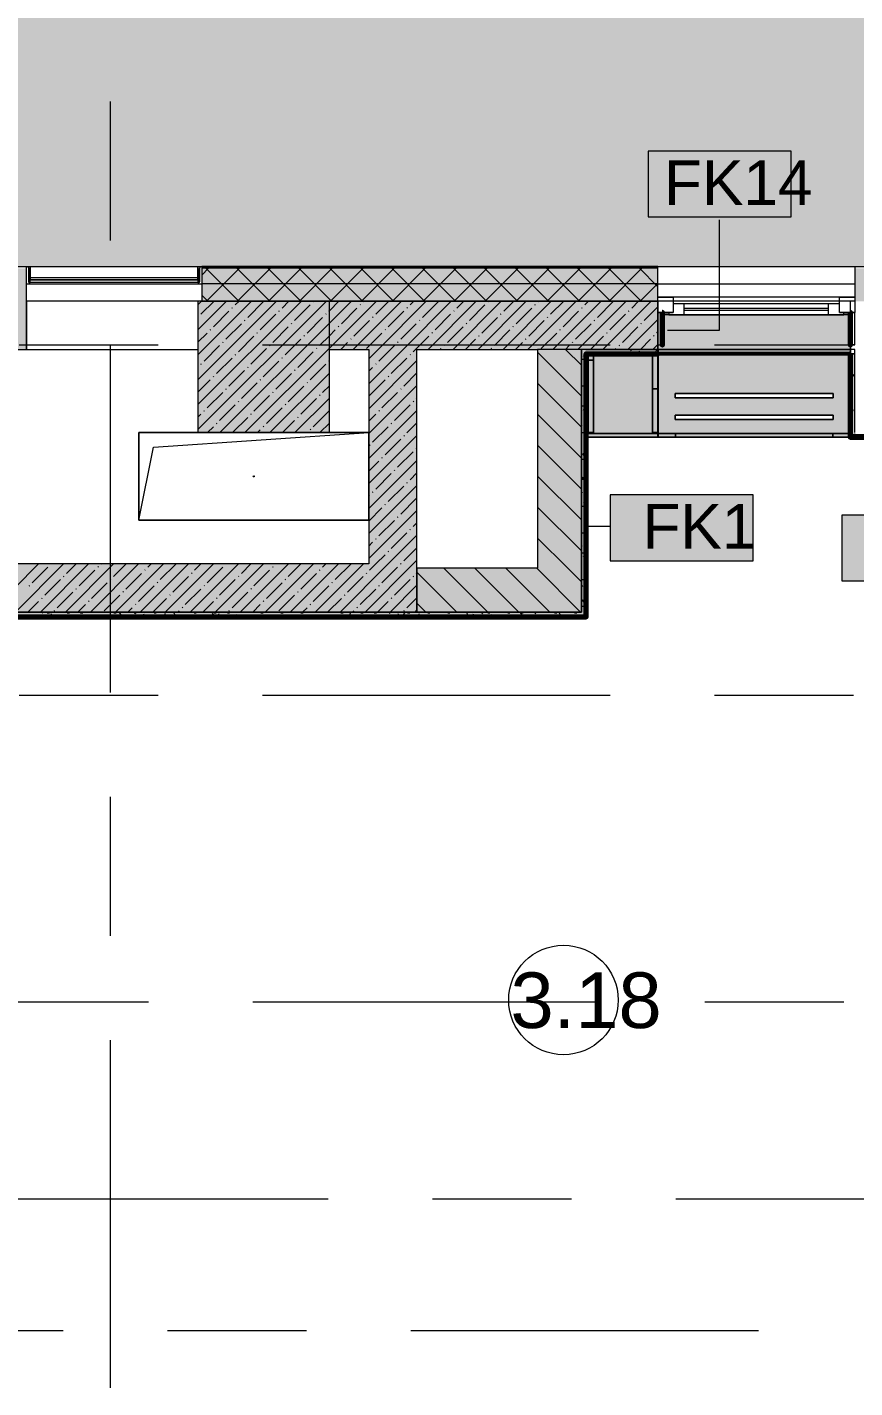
# Model space of a CAD drawing. Header units: millimetres. Extents: x -3817 to 677485, y -22715 to 103890.
# Drawn here: x 581398 to 585178, y 12115 to 18328 of the extents above; entities that cross this region are included whole.
import ezdxf

# ---------------------------------------------------------------- set-up
doc = ezdxf.new("R2010")
doc.units = ezdxf.units.MM
doc.layers.add('PDF _Геометрия', color=7, linetype='Continuous', true_color=0x1d1d1d)
doc.layers.add('PDF _Сплошная заливка', color=7, linetype='Continuous', true_color=0xffffff)
doc.layers.add('PDF _Текст', color=7, linetype='Continuous')
doc.styles.add('PDF GOST-Common', font='arial.ttf')

msp = doc.modelspace()

# ---------------------------------------------------------------- hatches: boundary and pattern name
at = {"layer": 'PDF _Сплошная заливка', "true_color": 0xd4d4d4, "transparency": 33554559}
msp.add_hatch(color=254, dxfattribs=at).paths.add_polyline_path([(551323.7, 16651.8), (551900.1, 16651.8), (551900.1, 17234.9), (590928.1, 17234.9), (590928.1, 25765.2), (586096.2, 25765.2), (586096.2, 29274.9), (549759, 29274.9), (549759, 16651.8), (550593, 16651.8)])
at = {"layer": 'PDF _Сплошная заливка', "transparency": 33554559}
h = msp.add_hatch(color=256, dxfattribs=at)
h.paths.add_polyline_path([(585778.1, 17076.9), (587578.1, 17076.9), (587578.1, 17226.9), (585778.1, 17226.9)], flags=0)
h.paths.add_polyline_path([(584278.1, 17076.9), (584278.1, 17226.9), (582195.1, 17226.9), (582195.1, 17076.9), (584206.9, 17076.9)], flags=0)
h.paths.add_polyline_path([(585178.1, 17076.9), (585408.1, 17076.9), (585408.1, 17226.9), (585178.1, 17226.9)], flags=0)
h.paths.add_polyline_path([(588858.1, 17076.9), (588858.1, 17226.9), (588478.1, 17226.9), (588478.1, 17076.9), (588591.4, 17076.9)], flags=0)
h.paths.add_polyline_path([(591155.8, 17076.9), (591155.8, 17226.9), (588878.1, 17226.9), (588878.1, 17076.9), (590783.6, 17076.9)], flags=0)
h.paths.add_polyline_path([(581284, 17076.9), (581395.1, 17076.9), (581395.1, 17226.9), (577788.4, 17226.9), (577788.4, 17076.9), (579822.5, 17076.9)], flags=0)
h.paths.add_polyline_path([(576588.4, 17076.9), (576588.4, 17226.9), (571968.1, 17226.9), (571968.1, 17076.9), (574678.1, 17076.9)], flags=0)
h.paths.add_polyline_path([(571053.6, 17076.9), (571168.1, 17076.9), (571168.1, 17226.9), (565028.1, 17226.9), (565028.1, 17076.9), (569592.2, 17076.9)], flags=0)
h.paths.add_polyline_path([(557900.3, 17076.9), (558928.1, 17076.9), (558928.1, 17226.9), (552208.1, 17226.9), (552208.1, 17169.9), (552058.1, 17169.9), (552058.1, 17076.9), (556828.1, 17076.9)], flags=0)
h.paths.add_polyline_path([(560092.6, 17076.9), (560428.1, 17076.9), (560428.1, 17226.9), (559828.1, 17226.9), (559828.1, 17076.9)], flags=0)
h.paths.add_polyline_path([(561328.1, 17076.9), (561928.1, 17076.9), (561928.1, 17226.9), (561328.1, 17226.9)], flags=0)
h = msp.add_hatch(color=256, dxfattribs=at)
h.paths.add_polyline_path([(567838.1, 16856.9), (570278.4, 16856.9), (570278.4, 17076.9), (566598.1, 17076.9), (566598.1, 16856.9), (567399.9, 16856.9)], flags=0)
h.paths.add_polyline_path([(584278.1, 16856.9), (584278.1, 17076.9), (582778.1, 17076.9), (582778.1, 16856.9), (584206.9, 16856.9)], flags=0)
h.paths.add_polyline_path([(571168.1, 16856.9), (571168.1, 17076.9), (570878.4, 17076.9), (570878.4, 16856.9), (571053.6, 16856.9)], flags=0)
h.paths.add_polyline_path([(572378.1, 16856.9), (574078.1, 16856.9), (574078.1, 17076.9), (571968.1, 17076.9), (571968.1, 16856.9), (572158.1, 16856.9)], flags=0)
h.paths.add_polyline_path([(581395.1, 16856.9), (581395.1, 17076.9), (578578.1, 17076.9), (578578.1, 16856.9), (581284, 16856.9)], flags=0)
h.paths.add_polyline_path([(577978.1, 16856.9), (577978.1, 17076.9), (577788.4, 17076.9), (577788.4, 16856.9)], flags=0)
h.paths.add_polyline_path([(576588.4, 16856.9), (576588.4, 17076.9), (574678.1, 17076.9), (574678.1, 16856.9)], flags=0)
for points in [[(582178.1, 16476.9), (582778.1, 16477.7), (582778.1, 17076.9), (582178.1, 17076.9), (582178.1, 16477.7)], [(585158.1, 16456.9), (585178.1, 16456.9), (585178.1, 16836.9), (585158.1, 16836.9), (585158.1, 16476.9)], [(583178.1, 15656.9), (583178.1, 15876.9), (572378.1, 15876.9), (572378.1, 15656.9), (579822.5, 15656.9)], [(583949.3, 15636.9), (583949.3, 15656.9), (572398.1, 15656.9), (572399.1, 15636.9), (579822.5, 15636.9)]]:
    msp.add_hatch(color=256, dxfattribs=at).paths.add_polyline_path(points)
at = {"layer": 'PDF _Сплошная заливка', "true_color": 0xeae6de, "transparency": 33554559}
for points in [[(584278.1, 16855.9), (585158.1, 16855.9), (585157.1, 17015.9), (584299.1, 17014.9), (584298.1, 16876.9), (584278.1, 16876.9), (584278.1, 16856.9)], [(583950.3, 16455.9), (584279.5, 16455.9), (584278.1, 16835.9), (583950.3, 16834.8), (583950.3, 16477.7)]]:
    msp.add_hatch(color=254, dxfattribs=at).paths.add_polyline_path(points)
h = msp.add_hatch(color=254, dxfattribs=at)
h.paths.add_polyline_path([(584278.1, 16455.9), (585157.1, 16457.5), (585157.1, 16855.9), (584278.1, 16855.9), (584278.1, 16477.7)], flags=0)
h.paths.add_polyline_path([(584357.9, 16536), (584357.9, 16556), (585078.4, 16556), (585078.4, 16536), (584937.7, 16536)], flags=0)
h.paths.add_polyline_path([(584357.9, 16636), (584357.9, 16656), (585078.4, 16656), (585078.4, 16636), (584937.7, 16636)], flags=0)

# ---------------------------------------------------------------- linework, layer by layer
at = {"layer": 'PDF _Геометрия', "color": 8, "lineweight": 9, "true_color": 0x808080}
for points in [[(590928.1, 17234.9), (590928.1, 25765.2), (586096.2, 25765.2), (586096.2, 29274.9), (549759, 29274.9), (549759, 16651.8), (551900.1, 16651.8), (551900.1, 17234.9)], [(584299.1, 17015.9), (584328.1, 17015.9)], [(585128.1, 17015.9), (585157.1, 17015.9)], [(585078.4, 16656), (585078.4, 16636), (584357.9, 16636), (584357.9, 16656)], [(585078.4, 16656), (584357.9, 16656), (584357.9, 16636), (585078.4, 16636)], [(585078.4, 16556), (585078.4, 16536), (584357.9, 16536), (584357.9, 16556)], [(585078.4, 16556), (584357.9, 16556), (584357.9, 16536), (585078.4, 16536)]]:
    msp.add_lwpolyline(points, close=True, dxfattribs=at)
at = {"layer": 'PDF _Геометрия', "color": 253, "lineweight": 9, "true_color": 0xaaaaaa}
for points in [[(581778.1, 17353.3), (581778.1, 17988.3)], [(585178.1, 17094.9), (584278.1, 17094.9)], [(584398.1, 17044.9), (585058.1, 17044.9)], [(585058.1, 17034.9), (584398.1, 17034.9)], [(584278.1, 17024.9), (584348.1, 17024.9)], [(585108.1, 17024.9), (585178.1, 17024.9)], [(581361.5, 16876.9), (581996.5, 16876.9)], [(581778.1, 15289.5), (581778.1, 16877)], [(582472.8, 16876.9), (584060.3, 16876.9)], [(584536.5, 16876.9), (585171.5, 16876.9)], [(581361.5, 15276.9), (581996.5, 15276.9)], [(582472.8, 15276.9), (584060.3, 15276.9)], [(584536.5, 15276.9), (585171.5, 15276.9)], [(581778.1, 14178.3), (581778.1, 14813.3)], [(581317.6, 13876.9), (581952.6, 13876.9)], [(582428.9, 13876.9), (584016.4, 13876.9)], [(584492.6, 13876.9), (585127.6, 13876.9)], [(581778.1, 12114.5), (581778.1, 13702)], [(581185.3, 12976.9), (582772.8, 12976.9)], [(583249, 12976.9), (583884, 12976.9)], [(584360.3, 12976.9), (585947.8, 12976.9)], [(579975.1, 12376.9), (581562.6, 12376.9)], [(582038.9, 12376.9), (582673.9, 12376.9)], [(583150.1, 12376.9), (584737.6, 12376.9)]]:
    msp.add_lwpolyline(points, dxfattribs=at)
at = {"layer": 'PDF _Геометрия', "color": 7, "lineweight": 9}
for points in [[(584886.5, 17761.7), (584233.4, 17761.7), (584233.4, 17461.7), (584886.5, 17461.7)], [(581412.1, 17183.3), (581412.1, 17234.9), (581412.1, 17231.4), (581412.1, 17174.8)], [(581412.1, 17183.3), (581412.1, 17234.9), (581412.1, 17231.4), (581412.1, 17174.8)], [(581412.1, 17183.3), (581412.1, 17234.9), (581412.1, 17231.4), (581412.1, 17174.8)], [(581412.1, 17183.3), (581412.1, 17234.9), (581412.1, 17231.4), (581412.1, 17174.8)], [(582178.1, 17183.3), (582178.1, 17174.8), (582178.1, 17231.4), (582178.1, 17234.9)], [(582178.1, 17183.3), (582178.1, 17174.8), (582178.1, 17231.4), (582178.1, 17234.9)], [(582178.1, 17183.3), (582178.1, 17174.8), (582178.1, 17231.4), (582178.1, 17234.9)], [(582178.1, 17183.3), (582178.1, 17174.8), (582178.1, 17231.4), (582178.1, 17234.9)], [(582178.1, 17174.8), (581412.1, 17174.8)], [(582178.1, 17174.8), (581412.1, 17174.8)], [(582778.1, 17076.9), (582178.1, 17076.9), (582178.1, 16476.9), (582778.1, 16476.9)], [(582958.1, 16476.9), (582958.1, 16076.9), (581908.1, 16076.9), (581908.1, 16476.9)], [(582958.1, 16476.9), (581908.1, 16476.9), (581908.1, 16076.9), (582958.1, 16076.9)], [(584713.9, 16191.8), (584060.7, 16191.8), (584060.7, 15891.8), (584713.9, 15891.8)], [(585771.2, 16099.4), (585118.1, 16099.4), (585118.1, 15799.4), (585771.2, 15799.4)]]:
    msp.add_lwpolyline(points, close=True, dxfattribs=at)
for points in [[(584322.9, 16944.8), (584560, 16944.8), (584560, 17447.8)], [(581405.1, 17164.9), (581405.1, 17225.9)], [(582185.1, 17225.9), (582185.1, 17164.9)], [(584278.1, 17229.9), (582195.1, 17229.9)], [(584278.1, 17226.9), (582195.1, 17226.9)], [(582185, 17164.2), (582184.8, 17163.6), (582184.5, 17163), (582184, 17162.5), (582183.4, 17162.2), (582182.8, 17161.9), (582182.1, 17161.9), (582178.1, 17161.9), (581412.1, 17161.9), (581408.1, 17161.9), (581407.4, 17161.9), (581406.8, 17162.2), (581406.2, 17162.5), (581405.8, 17163), (581405.4, 17163.6), (581405.2, 17164.2)], [(582178.1, 17183.3), (581412.1, 17183.3)], [(581412.1, 17174.8), (582178.1, 17174.8)], [(581412.1, 17174.8), (582178.1, 17174.8)], [(584278.1, 17155.9), (582195.1, 17155.9)], [(584278.1, 17076.9), (582195.1, 17076.9)], [(583949.3, 16856.9), (584278.1, 16856.9), (583949.3, 16856.9), (583929.3, 16856.9), (583729.3, 16856.9)], [(583949.3, 16836.9), (584278.1, 16836.9)], [(585158.1, 16836.9), (585158.1, 16456.9)], [(581908.1, 16076.9), (581974.8, 16410.2), (582958.1, 16476.9)], [(582958.1, 16076.9), (581908.1, 16076.9), (581908.1, 16476.9)], [(583949.8, 16049.9), (584060.7, 16049.9)], [(572378.1, 15656.9), (572398.1, 15656.9), (583178.1, 15656.9), (572398.1, 15656.9)], [(572399.1, 15636.9), (583949.3, 15636.9)]]:
    msp.add_lwpolyline(points, dxfattribs=at)
at = {"layer": 'PDF _Геометрия', "color": 7, "lineweight": 20}
for points in [[(581335.1, 17234.9), (581396.1, 17234.9), (581402.5, 17232.2), (581405.1, 17225.9), (581405.1, 17164.9), (581406, 17162.7), (581408.1, 17161.9), (581412.1, 17161.9), (581412.1, 17234.9)], [(582178.1, 17234.9), (582178.1, 17161.9), (582182.1, 17161.9), (582184.2, 17162.7), (582185.1, 17164.9), (582185.1, 17225.9), (582187.8, 17232.2), (582194.1, 17234.9), (582255.1, 17234.9)]]:
    msp.add_lwpolyline(points, dxfattribs=at)
at = {"layer": 'PDF _Геометрия', "color": 9, "lineweight": 9, "true_color": 0xc0c0c0}
for points in [[(582195.1, 17234.9), (582195.1, 17076.9), (581395.1, 17076.9), (581395.1, 17234.9)], [(585178.1, 17234.9), (585178.1, 17076.9), (584278.1, 17076.9), (584278.1, 17234.9)], [(578578.1, 16856.9), (581395.1, 16856.9), (581395.1, 17076.9), (581395.1, 16856.9), (582178.1, 16856.9)], [(584278.1, 16836.9), (584278.1, 16856.9), (584278.1, 17076.9)], [(585178.1, 16876.9), (585158.1, 16876.9), (585178.1, 16876.9), (585178.1, 17024.9), (585158.1, 17024.9), (585158.1, 17076.9)], [(582778.1, 16856.9), (582958.1, 16856.9), (582958.1, 15876.9), (572378.1, 15876.9), (572378.1, 16856.9), (574078.1, 16856.9)], [(585158.4, 16836.9), (585178.1, 16836.9), (585178.1, 16856.9), (585158.1, 16856.9), (585158.1, 16876.9)], [(583949.3, 15636.9), (583949.3, 15656.9), (583949.3, 16835.9)], [(585178.1, 16477.7), (585178.1, 16836.9), (585158.1, 16836.9)], [(585158.1, 16456.9), (585178.1, 16456.9), (585798.1, 16456.9), (585798.1, 16476.9)]]:
    msp.add_lwpolyline(points, dxfattribs=at)
for points in [[(582195.1, 17076.9), (584278.1, 17076.9), (584278.1, 17234.9), (582195.1, 17234.9)], [(584278.1, 17024.9), (584278.1, 16876.9), (584298.1, 16876.9), (584298.1, 17024.9)], [(583178.1, 15656.9), (583929.3, 15656.9), (583929.3, 16856.9), (583929.3, 15856.9), (583929.3, 15656.9), (583178.1, 15656.9), (583178.1, 15876.9), (583178.1, 16856.9), (583729.3, 16856.9), (583729.3, 15856.9), (583178.1, 15856.9)]]:
    msp.add_lwpolyline(points, close=True, dxfattribs=at)
at = {"layer": 'PDF _Геометрия', "lineweight": 9}
for points in [[(582195.1, 17196), (582225.9, 17226.9)], [(582364.4, 17076.9), (582214.4, 17226.9)], [(582217.4, 17076.9), (582367.4, 17226.9)], [(582505.8, 17076.9), (582355.8, 17226.9)], [(582358.8, 17076.9), (582508.8, 17226.9)], [(582647.2, 17076.9), (582497.2, 17226.9)], [(582500.2, 17076.9), (582650.2, 17226.9)], [(582788.6, 17076.9), (582638.6, 17226.9)], [(582641.6, 17076.9), (582791.6, 17226.9)], [(582930.1, 17076.9), (582780.1, 17226.9)], [(582783, 17076.9), (582933, 17226.9)], [(583071.5, 17076.9), (582921.5, 17226.9)], [(582924.5, 17076.9), (583074.5, 17226.9)], [(583212.9, 17076.9), (583062.9, 17226.9)], [(583065.9, 17076.9), (583215.9, 17226.9)], [(583354.3, 17076.9), (583204.3, 17226.9)], [(583207.3, 17076.9), (583357.3, 17226.9)], [(583495.7, 17076.9), (583345.7, 17226.9)], [(583348.7, 17076.9), (583498.7, 17226.9)], [(583637.2, 17076.9), (583487.2, 17226.9)], [(583490.1, 17076.9), (583640.1, 17226.9)], [(583778.6, 17076.9), (583628.6, 17226.9)], [(583631.6, 17076.9), (583781.6, 17226.9)], [(583920, 17076.9), (583770, 17226.9)], [(583773, 17076.9), (583923, 17226.9)], [(584061.4, 17076.9), (583911.4, 17226.9)], [(583914.4, 17076.9), (584064.4, 17226.9)], [(584202.8, 17076.9), (584052.8, 17226.9)], [(584055.8, 17076.9), (584205.8, 17226.9)], [(584278.1, 17143), (584194.3, 17226.9)], [(584197.3, 17076.9), (584278.1, 17157.7)], [(582222.9, 17076.9), (582195.1, 17104.7)], [(582178.1, 17060.5), (582194.5, 17076.9)], [(582178.1, 16946.4), (582308.6, 17076.9)], [(582178.1, 16832.4), (582422.6, 17076.9)], [(582178.1, 16718.3), (582536.7, 17076.9)], [(582178.1, 16604.3), (582650.7, 17076.9)], [(582178.1, 16490.2), (582764.8, 17076.9)], [(582191.6, 17016.9), (582251.5, 17076.9)], [(582248.6, 16959.9), (582319.9, 17031.2)], [(582278.8, 16476.9), (582778.1, 16976.2), (582878.8, 17076.9)], [(582334.1, 17045.4), (582336.5, 17047.8)], [(582348.4, 17059.7), (582365.6, 17076.9)], [(582392.9, 16476.9), (582778.1, 16862.1), (582992.9, 17076.9)], [(582405.4, 17002.6), (582476.7, 17073.9)], [(582548, 17031.2), (582550.4, 17033.5)], [(582562.2, 17045.4), (582593.7, 17076.9)], [(582619.3, 16988.4), (582690.5, 17059.7)], [(582704.8, 17073.9), (582707.2, 17076.3)], [(582776.1, 17031.2), (582778.1, 17033.2), (582821.8, 17076.9)], [(582833.1, 16974.1), (582904.4, 17045.4)], [(582886.9, 16856.9), (583106.9, 17076.9)], [(582918.6, 17059.7), (582921, 17062)], [(582932.9, 17073.9), (582935.8, 17076.9)], [(582958.1, 16814), (583001, 16856.9), (583221, 17076.9)], [(582958.1, 16700), (583115, 16856.9), (583335, 17076.9)], [(582989.9, 17016.9), (583049.9, 17076.9)], [(583046.9, 16959.9), (583118.2, 17031.2)], [(583132.5, 17045.4), (583134.9, 17047.8)], [(583146.7, 17059.7), (583163.9, 17076.9)], [(583203.8, 17002.6), (583275, 17073.9)], [(583229.1, 16856.9), (583449.1, 17076.9)], [(583343.1, 16856.9), (583563.1, 17076.9)], [(583346.3, 17031.2), (583348.7, 17033.5)], [(583360.6, 17045.4), (583392, 17076.9)], [(583417.6, 16988.4), (583488.9, 17059.7)], [(583457.2, 16856.9), (583677.2, 17076.9)], [(583503.1, 17073.9), (583505.5, 17076.3)], [(583571.2, 16856.9), (583791.2, 17076.9)], [(583574.4, 17031.2), (583620.1, 17076.9)], [(583631.5, 16974.1), (583702.7, 17045.4)], [(583685.3, 16856.9), (583905.3, 17076.9)], [(583717, 17059.7), (583719.4, 17062)], [(583731.2, 17073.9), (583734.2, 17076.9)], [(583788.3, 17016.9), (583848.2, 17076.9)], [(583799.3, 16856.9), (584019.3, 17076.9)], [(583845.3, 16959.9), (583916.6, 17031.2)], [(583913.4, 16856.9), (584133.4, 17076.9)], [(583930.8, 17045.4), (583933.2, 17047.8)], [(583945.1, 17059.7), (583962.3, 17076.9)], [(584002.1, 17002.6), (584073.4, 17073.9)], [(584027.4, 16856.9), (584247.4, 17076.9)], [(584144.7, 17031.2), (584147, 17033.5)], [(584158.9, 17045.4), (584190.4, 17076.9)], [(584216, 16988.4), (584278.1, 17050.5)], [(582178.1, 17003.4), (582179.7, 17005)], [(582305.6, 16902.8), (582376.9, 16974.1)], [(582391.2, 16988.4), (582393.5, 16990.8)], [(582462.4, 16945.6), (582533.7, 17016.9)], [(582605, 16974.1), (582607.4, 16976.5)], [(582676.3, 16931.4), (582747.6, 17002.6)], [(582761.8, 17016.9), (582764.2, 17019.3)], [(582890.1, 16917.1), (582961.4, 16988.4)], [(582975.7, 17002.6), (582978, 17005)], [(583104, 16902.8), (583175.3, 16974.1)], [(583189.5, 16988.4), (583191.9, 16990.8)], [(583260.8, 16945.6), (583332.1, 17016.9)], [(583403.4, 16974.1), (583405.7, 16976.5)], [(583474.6, 16931.4), (583545.9, 17002.6)], [(583560.2, 17016.9), (583562.5, 17019.3)], [(583688.5, 16917.1), (583759.8, 16988.4)], [(583774, 17002.6), (583776.4, 17005)], [(583902.3, 16902.8), (583973.6, 16974.1)], [(583987.9, 16988.4), (583990.2, 16990.8)], [(584059.1, 16945.6), (584130.4, 17016.9)], [(584141.5, 16856.9), (584278.1, 16993.5)], [(584201.7, 16974.1), (584204.1, 16976.5)], [(582178.1, 16889.4), (582220.1, 16931.4)], [(582234.3, 16945.6), (582236.7, 16948)], [(582362.7, 16845.8), (582433.9, 16917.1)], [(582448.2, 16931.4), (582450.6, 16933.7)], [(582519.5, 16888.6), (582590.8, 16959.9)], [(582576.5, 16831.6), (582647.8, 16902.8)], [(582662, 16917.1), (582664.4, 16919.5)], [(582733.3, 16874.3), (582778.1, 16919.1), (582804.6, 16945.6)], [(582818.9, 16959.9), (582821.2, 16962.2)], [(582875.9, 16902.8), (582878.2, 16905.2)], [(582947.2, 16860.1), (583018.4, 16931.4)], [(583032.7, 16945.6), (583035.1, 16948)], [(583161, 16845.8), (583172, 16856.9), (583232.3, 16917.1)], [(583246.5, 16931.4), (583248.9, 16933.7)], [(583317.8, 16888.6), (583389.1, 16959.9)], [(583400.1, 16856.9), (583446.1, 16902.8)], [(583460.4, 16917.1), (583462.7, 16919.5)], [(583531.7, 16874.3), (583602.9, 16945.6)], [(583617.2, 16959.9), (583619.6, 16962.2)], [(583674.2, 16902.8), (583676.6, 16905.2)], [(583745.5, 16860.1), (583816.8, 16931.4)], [(583831, 16945.6), (583833.4, 16948)], [(583970.4, 16856.9), (584030.6, 16917.1)], [(584044.9, 16931.4), (584047.3, 16933.7)], [(584116.2, 16888.6), (584187.4, 16959.9)], [(584198.5, 16856.9), (584244.5, 16902.8)], [(584258.7, 16917.1), (584261.1, 16919.5)], [(584273, 16931.4), (584278.1, 16936.5)], [(582205.8, 16803.1), (582277.1, 16874.3)], [(582291.4, 16888.6), (582293.7, 16891)], [(582419.7, 16788.8), (582491, 16860.1)], [(582505.2, 16874.3), (582507.6, 16876.7)], [(582633.5, 16774.5), (582704.8, 16845.8)], [(582719.1, 16860.1), (582721.4, 16862.4)], [(582829.9, 16856.9), (582861.6, 16888.6)], [(583004.2, 16803.1), (583058, 16856.9), (583075.5, 16874.3)], [(583089.7, 16888.6), (583092.1, 16891)], [(583286.1, 16856.9), (583289.3, 16860.1)], [(583303.6, 16874.3), (583305.9, 16876.7)], [(583517.4, 16860.1), (583519.8, 16862.4)], [(583628.2, 16856.9), (583660, 16888.6)], [(583929.3, 16643.3), (583729.3, 16843.3)], [(583856.3, 16856.9), (583873.8, 16874.3)], [(583929.3, 16784.7), (583857.2, 16856.9)], [(583888.1, 16888.6), (583890.4, 16891)], [(584084.4, 16856.9), (584087.6, 16860.1)], [(584101.9, 16874.3), (584104.3, 16876.7)], [(584255.5, 16856.9), (584278.1, 16879.5)], [(582191.6, 16788.8), (582194, 16791.2)], [(582262.9, 16746), (582334.1, 16817.3)], [(582348.4, 16831.6), (582350.8, 16833.9)], [(582405.4, 16774.5), (582407.8, 16776.9)], [(582476.7, 16731.8), (582548, 16803.1)], [(582562.2, 16817.3), (582564.6, 16819.7)], [(582690.5, 16717.5), (582761.8, 16788.8)], [(582776.1, 16803.1), (582778.1, 16805.1)], [(582958.1, 16585.9), (583178.1, 16805.9)], [(582989.9, 16788.8), (582992.3, 16791.2)], [(583061.2, 16746), (583132.5, 16817.3)], [(583146.7, 16831.6), (583149.1, 16833.9)], [(582178.1, 16661.3), (582234.3, 16717.5)], [(582248.6, 16731.8), (582251, 16734.1)], [(582319.9, 16689), (582391.2, 16760.3)], [(582462.4, 16717.5), (582464.8, 16719.9)], [(582506.9, 16476.9), (582778.1, 16748.1)], [(582533.7, 16674.7), (582605, 16746)], [(582619.3, 16760.3), (582621.6, 16762.7)], [(582958.1, 16757), (582975.7, 16774.5)], [(582961.4, 16646.2), (583032.7, 16717.5)], [(583046.9, 16731.8), (583049.3, 16734.1)], [(583118.2, 16689), (583178.1, 16748.9)], [(582220.1, 16589.2), (582291.4, 16660.5)], [(582305.6, 16674.7), (582308, 16677.1)], [(582376.9, 16632), (582448.2, 16703.3)], [(582519.5, 16660.5), (582521.8, 16662.9)], [(582590.8, 16617.7), (582662, 16689)], [(582676.3, 16703.3), (582678.7, 16705.6)], [(582747.6, 16660.5), (582778.1, 16691)], [(582958.1, 16471.9), (583178.1, 16691.9)], [(583018.4, 16589.2), (583089.7, 16660.5)], [(583104, 16674.7), (583106.3, 16677.1)], [(583929.3, 16501.9), (583729.3, 16701.9)], [(582277.1, 16532.2), (582348.4, 16603.5)], [(582362.7, 16617.7), (582365, 16620.1)], [(582433.9, 16575), (582505.2, 16646.2)], [(582576.5, 16603.5), (582578.9, 16605.8)], [(582621, 16476.9), (582778.1, 16634)], [(582647.8, 16560.7), (582719.1, 16632)], [(582733.3, 16646.2), (582735.7, 16648.6)], [(583075.5, 16532.2), (583146.7, 16603.5)], [(583161, 16617.7), (583163.4, 16620.1)], [(583175.3, 16632), (583178.1, 16634.8)], [(582178.1, 16547.2), (582191.6, 16560.7)], [(582205.8, 16575), (582208.2, 16577.3)], [(582335.8, 16476.9), (582405.4, 16546.4)], [(582419.7, 16560.7), (582422, 16563.1)], [(582491, 16517.9), (582562.2, 16589.2)], [(582563.9, 16476.9), (582619.3, 16532.2)], [(582633.5, 16546.4), (582635.9, 16548.8)], [(582704.8, 16503.7), (582776.1, 16575)], [(582958.1, 16357.8), (583178.1, 16577.8)], [(582958.1, 16528.9), (582989.9, 16560.7)], [(583004.2, 16575), (583006.6, 16577.3)], [(583929.3, 16360.5), (583729.3, 16560.5)], [(582221.8, 16476.9), (582248.6, 16503.7)], [(582262.9, 16517.9), (582265.2, 16520.3)], [(582449.9, 16476.9), (582462.4, 16489.4)], [(582476.7, 16503.7), (582479.1, 16506)], [(582690.5, 16489.4), (582692.9, 16491.8)], [(582735, 16476.9), (582778.1, 16520)], [(582975.7, 16432.4), (583046.9, 16503.7)], [(583061.2, 16517.9), (583063.6, 16520.3)], [(583132.5, 16475.2), (583178.1, 16520.8)], [(582958.1, 16243.8), (583178.1, 16463.8)], [(582961.4, 16418.1), (582963.8, 16420.5)], [(583032.7, 16375.4), (583104, 16446.6)], [(583118.2, 16460.9), (583120.6, 16463.3)], [(583175.3, 16403.9), (583177.6, 16406.3)], [(583929.3, 16219), (583729.3, 16419)], [(582958.1, 16129.7), (583178.1, 16349.7)], [(582958.1, 16300.8), (583004.2, 16346.9)], [(583018.4, 16361.1), (583020.8, 16363.5)], [(583089.7, 16318.3), (583161, 16389.6)], [(582989.9, 16218.6), (583061.2, 16289.8)], [(583075.5, 16304.1), (583077.8, 16306.5)], [(583146.7, 16261.3), (583178.1, 16292.7)], [(582958.1, 16015.7), (583178.1, 16235.7)], [(583046.9, 16161.5), (583118.2, 16232.8)], [(583132.5, 16247.1), (583134.9, 16249.4)], [(583929.3, 16077.6), (583729.3, 16277.6)], [(582958.1, 16186.7), (582961.4, 16190)], [(582975.7, 16204.3), (582978, 16206.7)], [(583104, 16104.5), (583175.3, 16175.8)], [(582958.1, 16072.7), (583018.4, 16133)], [(582958.1, 15901.6), (583178.1, 16121.6)], [(583032.7, 16147.3), (583035.1, 16149.6)], [(583929.3, 15936.2), (583729.3, 16136.2)], [(583004.2, 16004.7), (583075.5, 16076)], [(583089.7, 16090.2), (583092.1, 16092.6)], [(583146.7, 16033.2), (583149.1, 16035.6)], [(583161, 16047.5), (583178.1, 16064.6)], [(582827.4, 15656.9), (583047.4, 15876.9), (583178.1, 16007.6)], [(582958.1, 15958.6), (582975.7, 15976.2)], [(582989.9, 15990.5), (582992.3, 15992.8)], [(583061.2, 15947.7), (583132.5, 16019)], [(583929.3, 15794.8), (583867.2, 15856.9), (583729.3, 15994.8)], [(582961.4, 15847.9), (582990.4, 15876.9), (583032.7, 15919.2)], [(583046.9, 15933.4), (583049.3, 15935.8)], [(583118.2, 15890.7), (583178.1, 15950.5)], [(581230.7, 15656.9), (581450.7, 15876.9)], [(581344.8, 15656.9), (581564.8, 15876.9)], [(581421.7, 15790.9), (581493, 15862.1)], [(581458.8, 15656.9), (581678.8, 15876.9)], [(581507.3, 15876.4), (581507.7, 15876.9)], [(581572.9, 15656.9), (581792.9, 15876.9)], [(581578.6, 15833.6), (581621.8, 15876.9)], [(581635.6, 15776.6), (581706.9, 15847.9)], [(581686.9, 15656.9), (581906.9, 15876.9)], [(581721.1, 15862.1), (581723.5, 15864.5)], [(581735.4, 15876.4), (581735.8, 15876.9)], [(581792.4, 15819.4), (581849.9, 15876.9)], [(581801, 15656.9), (582021, 15876.9)], [(581915, 15656.9), (582135, 15876.9)], [(581935, 15847.9), (581937.3, 15850.3)], [(581949.2, 15862.1), (581963.9, 15876.9)], [(582006.3, 15805.1), (582077.5, 15876.4)], [(582029.1, 15656.9), (582249.1, 15876.9)], [(582143.1, 15656.9), (582363.1, 15876.9)], [(582163.1, 15847.9), (582192, 15876.9)], [(582220.1, 15790.9), (582291.4, 15862.1)], [(582257.2, 15656.9), (582477.2, 15876.9)], [(582305.6, 15876.4), (582306.1, 15876.9)], [(582371.2, 15656.9), (582591.2, 15876.9)], [(582376.9, 15833.6), (582420.1, 15876.9)], [(582433.9, 15776.6), (582505.2, 15847.9)], [(582485.3, 15656.9), (582705.3, 15876.9)], [(582519.5, 15862.1), (582521.8, 15864.5)], [(582533.7, 15876.4), (582534.2, 15876.9)], [(582590.8, 15819.4), (582648.2, 15876.9)], [(582599.3, 15656.9), (582819.3, 15876.9)], [(582713.4, 15656.9), (582933.4, 15876.9)], [(582733.3, 15847.9), (582735.7, 15850.3)], [(582747.6, 15862.1), (582762.3, 15876.9)], [(582804.6, 15805.1), (582875.9, 15876.4)], [(582941.5, 15656.9), (583161.5, 15876.9), (583178.1, 15893.5)], [(583018.4, 15790.9), (583089.7, 15862.1)], [(583104, 15876.4), (583104.4, 15876.9), (583106.3, 15878.8)], [(583501.5, 15656.9), (583301.5, 15856.9)], [(583642.9, 15656.9), (583442.9, 15856.9)], [(583784.4, 15656.9), (583584.4, 15856.9)], [(583925.8, 15656.9), (583725.8, 15856.9)], [(581478.8, 15733.8), (581550.1, 15805.1)], [(581564.3, 15819.4), (581566.7, 15821.7)], [(581692.6, 15719.6), (581763.9, 15790.9)], [(581778.2, 15805.1), (581780.5, 15807.5)], [(581849.4, 15762.4), (581920.7, 15833.6)], [(581992, 15790.9), (581994.4, 15793.2)], [(582063.3, 15748.1), (582134.6, 15819.4)], [(582148.8, 15833.6), (582151.2, 15836)], [(582277.1, 15733.8), (582348.4, 15805.1)], [(582362.7, 15819.4), (582365, 15821.7)], [(582491, 15719.6), (582562.2, 15790.9)], [(582576.5, 15805.1), (582578.9, 15807.5)], [(582647.8, 15762.4), (582719.1, 15833.6)], [(582790.3, 15790.9), (582792.7, 15793.2)], [(582861.6, 15748.1), (582932.9, 15819.4)], [(582947.2, 15833.6), (582949.5, 15836)], [(583075.5, 15733.8), (583146.7, 15805.1)], [(583161, 15819.4), (583163.4, 15821.7)], [(583175.3, 15833.6), (583178.1, 15836.5)], [(583360.1, 15656.9), (583178.1, 15838.8)], [(581407.5, 15776.6), (581409.9, 15779)], [(581464.5, 15719.6), (581466.9, 15722)], [(581535.8, 15676.8), (581607.1, 15748.1)], [(581621.3, 15762.4), (581623.7, 15764.7)], [(581749.6, 15662.6), (581820.9, 15733.8)], [(581835.2, 15748.1), (581837.5, 15750.5)], [(581906.5, 15705.3), (581977.7, 15776.6)], [(582049, 15733.8), (582051.4, 15736.2)], [(582120.3, 15691.1), (582191.6, 15762.4)], [(582205.8, 15776.6), (582208.2, 15779)], [(582262.9, 15719.6), (582265.2, 15722)], [(582334.1, 15676.8), (582405.4, 15748.1)], [(582419.7, 15762.4), (582422, 15764.7)], [(582548, 15662.6), (582619.3, 15733.8)], [(582633.5, 15748.1), (582635.9, 15750.5)], [(582704.8, 15705.3), (582776.1, 15776.6)], [(582847.4, 15733.8), (582849.7, 15736.2)], [(582918.6, 15691.1), (582989.9, 15762.4)], [(583004.2, 15776.6), (583006.6, 15779)], [(583055.5, 15656.9), (583178.1, 15779.5)], [(583061.2, 15719.6), (583063.6, 15722)], [(583132.5, 15676.8), (583178.1, 15722.4)], [(581401.8, 15656.9), (581450.3, 15705.3)], [(581521.5, 15662.6), (581523.9, 15664.9)], [(581629.9, 15656.9), (581664.1, 15691.1)], [(581678.4, 15705.3), (581680.7, 15707.7)], [(581858, 15656.9), (581877.9, 15676.8)], [(581892.2, 15691.1), (581894.6, 15693.4)], [(581972, 15656.9), (582034.8, 15719.6)], [(582086.1, 15656.9), (582091.8, 15662.6)], [(582106, 15676.8), (582108.4, 15679.2)], [(582200.1, 15656.9), (582248.6, 15705.3)], [(582319.9, 15662.6), (582322.3, 15664.9)], [(582428.2, 15656.9), (582462.4, 15691.1)], [(582476.7, 15705.3), (582479.1, 15707.7)], [(582656.3, 15656.9), (582676.3, 15676.8)], [(582690.5, 15691.1), (582692.9, 15693.4)], [(582770.4, 15656.9), (582833.1, 15719.6)], [(582884.4, 15656.9), (582890.1, 15662.6)], [(582904.4, 15676.8), (582906.8, 15679.2)], [(582998.5, 15656.9), (583046.9, 15705.3)], [(583118.2, 15662.6), (583120.6, 15664.9)], [(583169.6, 15656.9), (583178.1, 15665.4)], [(583218.7, 15656.9), (583178.1, 15697.4)]]:
    msp.add_lwpolyline(points, dxfattribs=at)
at = {"layer": 'PDF _Геометрия', "color": 116, "lineweight": 13, "true_color": 0x008040}
for points in [[(581395.1, 17155.9), (582195.1, 17155.9)], [(584278.1, 17155.9), (585178.1, 17155.9)]]:
    msp.add_lwpolyline(points, dxfattribs=at)
at = {"layer": 'PDF _Геометрия', "color": 253, "lineweight": 13, "true_color": 0xaaaaaa}
for points in [[(584348.1, 17094.9), (584348.1, 17024.9), (584278.1, 17024.9), (584278.1, 17094.9)], [(585178.1, 17094.9), (585178.1, 17024.9), (585108.1, 17024.9), (585108.1, 17094.9)], [(584328.1, 17014.9), (585128.1, 17014.9), (585128.1, 17024.9), (585108.1, 17024.9), (585108.1, 17064.9), (584348.1, 17064.9), (584348.1, 17024.9), (584328.1, 17024.9)]]:
    msp.add_lwpolyline(points, close=True, dxfattribs=at)
at = {"layer": 'PDF _Геометрия', "color": 9, "lineweight": 9, "true_color": 0xcbc7bf}
msp.add_lwpolyline([(584278.1, 17076.9), (584278.1, 17024.9)], dxfattribs=at)
at = {"layer": 'PDF _Геометрия', "color": 253, "lineweight": 9, "true_color": 0x9b9b9b}
for points in [[(584294, 17025.4), (584298.1, 17025.4)], [(584298.1, 16973.1), (584295.8, 16977.1)], [(584294, 16903.5), (584298.1, 16903.5)], [(583958.8, 16842.5), (583968.8, 16842.5)], [(584050.2, 16842.5), (584060.3, 16842.5)], [(584157.7, 16850.6), (584154.1, 16856.9)], [(584199.3, 16839.4), (584194.3, 16848.1)], [(584230.2, 16842.3), (584227.1, 16836.9)], [(584233.1, 16842.5), (584243.1, 16842.5)], [(584271.9, 16853.5), (584266.8, 16844.7)], [(584298.1, 16898.9), (584297.3, 16897.5)], [(583929.3, 16812.1), (583938.3, 16812.1)], [(583942.9, 16832.2), (583937.8, 16823.5)], [(583949.3, 16782.4), (583949, 16781.9)], [(583946.5, 16728.6), (583941.5, 16737.4)], [(585175.2, 16734.1), (585170.2, 16742.8)], [(583929.3, 16690.1), (583938.3, 16690.1)], [(583929.3, 16598.7), (583938.3, 16598.7)], [(585159.3, 16622.7), (585158.1, 16620.6)], [(583941.8, 16586.5), (583936.7, 16577.8)], [(583949.3, 16538.6), (583947.9, 16536.2)], [(585170.4, 16581), (585165.4, 16572.3)], [(583932.4, 16509.3), (583929.3, 16514.7)], [(583929.3, 16476.8), (583938.3, 16476.8)], [(585161.1, 16514.8), (585158.1, 16519.9)], [(585177.5, 16471.4), (585172.5, 16462.6)], [(583929.5, 16382.4), (583929.3, 16382)], [(583929.3, 16354.9), (583938.3, 16354.9)], [(583940.6, 16373.2), (583935.5, 16382)], [(583929.3, 16263.4), (583938.3, 16263.4)], [(583936.6, 16272.7), (583931.6, 16264)], [(583932.5, 16204.7), (583929.3, 16199.1)], [(583943.7, 16163.1), (583938.6, 16154.4)], [(583929.3, 16141.5), (583938.3, 16141.5)], [(583929.3, 16019.6), (583938.3, 16019.6)], [(583949.3, 15992.3), (583944.8, 16000.2)], [(583931.4, 15959), (583929.3, 15955.3)], [(583929.3, 15928.1), (583938.3, 15928.1)], [(583942.6, 15917.3), (583937.5, 15908.6)], [(583949.3, 15931.4), (583948.9, 15932.1)], [(583949.3, 15868), (583948.7, 15867)], [(583929.3, 15806.2), (583938.3, 15806.2)], [(583946.8, 15813.7), (583941.8, 15822.5)], [(583935.7, 15772.1), (583930.6, 15780.8)], [(583929.3, 15684.3), (583938.3, 15684.3)], [(583939.8, 15704.1), (583934.7, 15712.8)], [(581427.2, 15645), (581422.6, 15636.9)], [(581471.2, 15651.5), (581468.1, 15656.9)], [(581489.9, 15653.8), (581499.9, 15653.8)], [(581495.3, 15640.9), (581493, 15636.9)], [(581512.9, 15640.3), (581507.9, 15649)], [(581574.9, 15656.9), (581573.5, 15654.5)], [(581581.3, 15653.8), (581591.4, 15653.8)], [(581645.3, 15656.9), (581641.6, 15650.4)], [(581642.3, 15653.8), (581652.3, 15653.8)], [(581741, 15639.8), (581739.3, 15636.9)], [(581785, 15656.7), (581784.9, 15656.9)], [(581794.7, 15653.8), (581804.7, 15653.8)], [(581826.7, 15645.5), (581821.6, 15654.2)], [(581886.1, 15653.8), (581896.2, 15653.8)], [(581894.7, 15649.6), (581890.5, 15656.9)], [(581936.3, 15638.4), (581931.3, 15647.2)], [(581977.6, 15653.8), (581987.6, 15653.8)], [(582028.4, 15649.9), (582023.4, 15641.2)], [(582067.6, 15656.9), (582065, 15652.3)], [(582072.4, 15646.6), (582067.4, 15655.3)], [(582160.4, 15653.8), (582170.5, 15653.8)], [(582232.5, 15637.6), (582232.1, 15636.9)], [(582250.1, 15643.6), (582245.1, 15652.3)], [(582251.9, 15653.8), (582261.9, 15653.8)], [(582274.1, 15648.8), (582269.1, 15640.1)], [(582289.2, 15636.9), (582286.7, 15641.2)], [(582312.8, 15653.8), (582322.9, 15653.8)], [(582342.2, 15644.7), (582337.6, 15636.9)], [(582359.6, 15636.9), (582354.7, 15645.3)], [(582465.2, 15653.8), (582475.3, 15653.8)], [(582490, 15656.9), (582488.4, 15654.2)], [(582535.6, 15636.9), (582532.4, 15642.3)], [(582556.7, 15653.8), (582566.7, 15653.8)], [(582587.9, 15643.6), (582584, 15636.9)], [(582631.9, 15652.9), (582629.6, 15656.9)], [(582648.1, 15653.8), (582658.2, 15653.8)], [(582655.9, 15639.5), (582654.4, 15636.9)], [(582711.5, 15636.9), (582710.1, 15639.3)], [(582831, 15653.8), (582841.1, 15653.8)], [(582875.3, 15653.7), (582870.2, 15644.9)], [(582912.3, 15656.9), (582911.9, 15656.1)], [(582922.4, 15653.8), (582932.5, 15653.8)], [(582983.4, 15653.8), (582993.5, 15653.8)], [(583055.3, 15651), (583051.9, 15656.9)], [(583079.4, 15641.4), (583076.7, 15636.9)], [(583097, 15639.8), (583091.9, 15648.5)], [(583121, 15652.6), (583116, 15643.9)], [(583135.8, 15653.8), (583145.9, 15653.8)], [(583189, 15648.5), (583184, 15639.8)], [(583227.2, 15653.8), (583237.3, 15653.8)], [(583318.7, 15653.8), (583328.7, 15653.8)], [(583369.1, 15656.2), (583368.7, 15656.9)], [(583410.7, 15645), (583405.7, 15653.7)], [(583434.8, 15647.4), (583429.7, 15638.7)], [(583478.8, 15649.1), (583474.3, 15656.9)], [(583502.8, 15643.3), (583499.1, 15636.9)], [(583501.6, 15653.8), (583511.6, 15653.8)], [(583520.4, 15637.9), (583515.4, 15646.6)], [(583593, 15653.8), (583603.1, 15653.8)], [(583656.5, 15646.1), (583651.4, 15654.8)], [(583654, 15653.8), (583664, 15653.8)], [(583721.8, 15656.9), (583717.1, 15648.7)], [(583806.4, 15653.8), (583816.4, 15653.8)], [(583834.2, 15643.1), (583829.1, 15651.8)], [(583873, 15636.9), (583870.8, 15640.7)], [(583897.8, 15653.8), (583907.9, 15653.8)], [(583926.2, 15645.2), (583921.4, 15636.9)], [(583943.4, 15636.9), (583938.8, 15644.7)]]:
    msp.add_lwpolyline(points, dxfattribs=at)
at = {"layer": 'PDF _Геометрия', "color": 253, "lineweight": 13, "true_color": 0xaaaaaa}
for points in [[(584398.1, 17014.9), (584398.1, 17064.9)], [(585058.1, 17014.9), (585058.1, 17064.9)], [(585128.1, 17014.9), (584328.1, 17014.9)]]:
    msp.add_lwpolyline(points, dxfattribs=at)
at = {"layer": 'PDF _Геометрия', "color": 8, "lineweight": 9, "true_color": 0x808080}
for points in [[(584278.1, 16876.9), (584278.1, 16855.9), (585158.1, 16855.9), (585158.1, 17015.9), (585158.1, 16855.9)], [(585158.4, 16855.9), (585158.4, 16836.9), (585158.4, 16855.9), (584278.1, 16855.9), (584278.1, 16455.9), (585157.2, 16455.9), (584278.1, 16455.9)], [(584279.5, 16455.9), (584279.5, 16855.9)], [(583950, 16455.9), (584279.5, 16455.9), (583950, 16455.9)], [(584279.3, 16455.9), (583950, 16455.9), (584279.3, 16455.9)], [(585157.2, 16455.9), (584278.1, 16455.9), (585157.2, 16455.9)], [(585078.1, 16455.9), (584358.5, 16455.9), (585078.1, 16455.9)]]:
    msp.add_lwpolyline(points, dxfattribs=at)
at = {"layer": 'PDF _Геометрия', "color": 7, "lineweight": 70, "true_color": 0xffd2ff}
for points in [[(584298.1, 17024.9), (584298.1, 16876.9), (584299.1, 16876.9), (584299.1, 17024.9)], [(585157.1, 17024.9), (585157.1, 16876.9), (585158.1, 16876.9), (585158.1, 17024.9)]]:
    msp.add_lwpolyline(points, close=True, dxfattribs=at)
at = {"layer": 'PDF _Геометрия', "color": 9, "lineweight": 9, "true_color": 0xd1cbbf}
for points in [[(584278.1, 16876.9), (584278.1, 16856.9)], [(584278.1, 16855.9), (584278.1, 16836.9)]]:
    msp.add_lwpolyline(points, dxfattribs=at)
at = {"layer": 'PDF _Геометрия', "color": 253, "lineweight": 9, "true_color": 0xaba79f}
for points in [[(584278.1, 16856.9), (584278.1, 16876.9)], [(584279.5, 16855.5), (584279.5, 16459.5)], [(583960.3, 16476.9), (583984.3, 16476.9), (583960.3, 16476.9), (583960.3, 16835.9), (583960.3, 16806.9), (583960.3, 16477.7)], [(583984.3, 16477.7), (583984.3, 16806.9), (583984.3, 16836), (583984.3, 16476.9)], [(584254.4, 16476.9), (584278.1, 16476.9), (584254.4, 16476.9), (584278.1, 16476.9), (584254.4, 16476.9), (584254.4, 16835.9), (584254.4, 16477.7)], [(584278.1, 16471.9), (584278.1, 16455.9), (584278.1, 16835.9)], [(585150.1, 16476.9), (585157.1, 16476.9), (585150.1, 16476.9), (585150.1, 16835.3), (585150.1, 16806.9), (585150.1, 16477.7)], [(584254.4, 16477.7), (584254.4, 16676.9), (584254.4, 16477.7)], [(584278.1, 16471.9), (583950, 16471.9), (584278.1, 16471.9)], [(584284.5, 16471.9), (584279.5, 16471.9), (584284.5, 16471.9)], [(585078.1, 16471.9), (584358.5, 16471.9), (585078.1, 16471.9)]]:
    msp.add_lwpolyline(points, dxfattribs=at)
at = {"layer": 'PDF _Геометрия', "color": 9, "lineweight": 9, "true_color": 0xc1bbaf}
for points in [[(584278.1, 16836.9), (584278.1, 16855.9)], [(584278.4, 16855.3), (584278.4, 16476.9)], [(584278.4, 16477.7), (584278.4, 16835.9)], [(584278.4, 16676.9), (584278.4, 16477.7), (584278.4, 16676.9)], [(584279.3, 16458.9), (584279.3, 16471.9)]]:
    msp.add_lwpolyline(points, dxfattribs=at)
at = {"layer": 'PDF _Геометрия', "color": 253, "lineweight": 9, "true_color": 0xaba79f}
for points in [[(585158.1, 16855.9), (584279.5, 16855.9)], [(585151.2, 16471.9), (584285.2, 16471.9)], [(585157.1, 16471.9), (585152, 16471.9)]]:
    msp.add_lwpolyline(points, close=True, dxfattribs=at)
at = {"layer": 'PDF _Геометрия', "color": 231, "lineweight": 70, "true_color": 0xff80c0}
for points in [[(585158.1, 16836.9), (585157.1, 16836.9), (585157.1, 16456.9), (585157.1, 16455.9), (585798.1, 16455.9), (585799.1, 16455.9), (585799.1, 16855.9), (587578.1, 16855.9), (587578.1, 16856.9)], [(572398.1, 12776.9), (572398.1, 12756.9), (569078.1, 12756.9), (569078.1, 12755.9), (572398.1, 12755.9), (572399.1, 12755.9), (572399.1, 15635.9), (583949.3, 15635.9), (583950.3, 15635.9), (583950.3, 16835.9), (584278.1, 16835.9), (584278.1, 16836.9)], [(583949.3, 16835.9), (583949.3, 15636.9)], [(585798.1, 16476.9), (585798.1, 16456.9), (585158.1, 16456.9)]]:
    msp.add_lwpolyline(points, dxfattribs=at)
at = {"layer": 'PDF _Геометрия', "color": 231, "lineweight": 9, "true_color": 0xff80c0}
for points in [[(584278.1, 16836.9), (583949.3, 16836.9), (583949.3, 16835.9)], [(585158.1, 16456.9), (585158.1, 16836.9)], [(583949.3, 15636.9), (572399.1, 15636.9), (572398.1, 15636.9), (572398.1, 12776.9)]]:
    msp.add_lwpolyline(points, dxfattribs=at)
at = {"layer": 'PDF _Геометрия', "color": 254, "lineweight": 9, "true_color": 0xd5d3cf}
for points in [[(583984.3, 16806.9), (583960.3, 16806.9), (583984.3, 16806.9)], [(585157.1, 16806.9), (585150.1, 16806.9), (585157.1, 16806.9)], [(583960.3, 16477.7), (583960.3, 16476.9)], [(583984.3, 16476.9), (583984.3, 16477.7)], [(584254.4, 16477.7), (584254.4, 16476.9), (584254.4, 16477.7)], [(584278.1, 16471.9), (584278.1, 16455.9)], [(585150.1, 16477.7), (585150.1, 16476.9)]]:
    msp.add_lwpolyline(points, dxfattribs=at)
at = {"layer": 'PDF _Геометрия', "color": 231, "lineweight": 53, "true_color": 0xeaa7bf}
msp.add_lwpolyline([(585157.1, 16835.9), (584279.5, 16835.9)], dxfattribs=at)
at = {"layer": 'PDF _Геометрия', "color": 254, "lineweight": 9, "true_color": 0xd5d3cf}
for points in [[(584254.4, 16676.9), (584278.1, 16676.9)], [(584358.5, 16455.9), (584358.5, 16471.9)], [(585078.1, 16471.9), (585078.1, 16455.9)]]:
    msp.add_lwpolyline(points, close=True, dxfattribs=at)
at = {"layer": 'PDF _Геометрия', "color": 254, "lineweight": 9, "true_color": 0xeae9e7}
msp.add_lwpolyline([(584254.4, 16477.7), (584254.4, 16476.9)], dxfattribs=at)
at = {"layer": 'PDF _Геометрия', "color": 7, "lineweight": 9, "true_color": 0xefeeeb}
msp.add_lwpolyline([(584278.4, 16476.9), (584278.4, 16477.7)], dxfattribs=at)
at = {"layer": 'PDF _Геометрия', "color": 254, "lineweight": 9, "true_color": 0xe0ddd7}
for points in [[(584278.4, 16476.9), (584278.4, 16477.7), (584278.4, 16476.9)], [(584279.3, 16471.9), (584279.3, 16458.9)]]:
    msp.add_lwpolyline(points, dxfattribs=at)
at = {"layer": 'PDF _Геометрия', "color": 7, "lineweight": 9}
for centre, radius in [((582433.1, 16276.9), 2.5), ((583847.1, 13885.4), 250), ((583847.1, 13885.4), 250)]:
    msp.add_circle(centre, radius, dxfattribs=at)
at = {"layer": 'PDF _Сплошная заливка', "lineweight": 9, "transparency": 33554559}
for points in [[(584886.5, 17761.7), (584233.4, 17761.7), (584886.5, 17461.7), (584233.4, 17461.7)], [(584713.9, 16191.8), (584060.7, 16191.8), (584713.9, 15891.8), (584060.7, 15891.8)], [(585771.2, 16099.4), (585118.1, 16099.4), (585771.2, 15799.4), (585118.1, 15799.4)]]:
    msp.add_solid(points, dxfattribs=at)
at = {"layer": 'PDF _Сплошная заливка', "lineweight": 35, "transparency": 33554559}
for points in [[(584278.1, 16876.9), (584298.1, 16876.9), (584278.1, 17024.9), (584298.1, 17024.9)], [(583178.1, 15876.9), (583178.1, 16856.9), (582958.1, 15876.9), (582958.1, 16856.9)], [(583929.3, 15856.9), (583929.3, 16856.9), (583729.3, 15856.9), (583729.3, 16856.9)], [(583949.3, 15656.9), (583949.3, 16856.9), (583929.3, 15656.9), (583929.3, 16856.9)], [(583949.3, 16836.9), (584278.1, 16836.9), (583949.3, 16856.9), (584278.1, 16856.9)], [(583929.3, 15656.9), (583929.3, 15856.9), (583178.1, 15656.9), (583178.1, 15856.9)]]:
    msp.add_solid(points, dxfattribs=at)
at = {"layer": 'PDF _Сплошная заливка', "color": 7, "lineweight": 35, "true_color": 0xffd2ff, "transparency": 33554559}
for points in [[(584298.1, 16876.9), (584299.1, 16876.9), (584298.1, 17024.9)], [(585157.1, 16876.9), (585158.1, 16876.9), (585157.1, 16955.7)]]:
    msp.add_solid(points, dxfattribs=at)
at = {"layer": 'PDF _Сплошная заливка', "color": 254, "lineweight": 35, "true_color": 0xffb9dc, "transparency": 33554559}
msp.add_solid([(583949.3, 15635.9), (583949.3, 15636.9), (579822.5, 15635.9)], dxfattribs=at)

# ---------------------------------------------------------------- texts
at = {"layer": 'PDF _Текст', "char_height": 203.2, "attachment_point": 4, "style": 'PDF GOST-Common'}
for s, insert in [('FK14', (584306.3, 17618.3)), ('FK1', (584207.8, 16048.4))]:
    msp.add_mtext(s, dxfattribs=dict(at, insert=insert))
at = {"layer": 'PDF _Текст', "color": 250, "true_color": 0x3c3c3c, "insert": (583605.2, 13882.6), "char_height": 254, "attachment_point": 4, "style": 'PDF GOST-Common'}
msp.add_mtext('3.18', dxfattribs=at)

doc.saveas('drawing.dxf')
